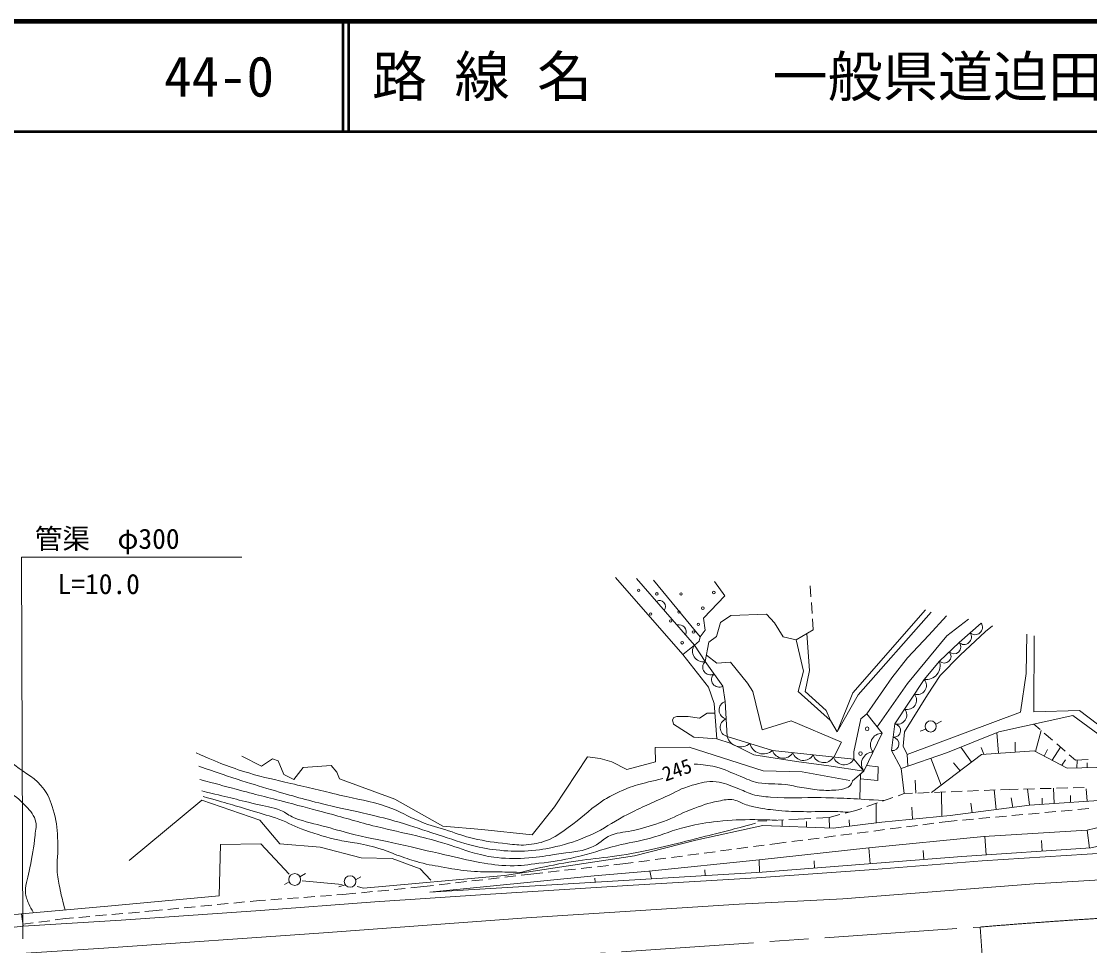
# Model space of a CAD drawing. Units: millimetres, scale not verified. Extents: x 40000 to 680000, y 20000 to 380000.
# Drawn here: x 148564 to 245512, y 296096 to 380000 of the extents above; entities that cross this region are included whole.
import ezdxf
from ezdxf.enums import TextEntityAlignment as Align

# ---------------------------------------------------------------- set-up
doc = ezdxf.new("R2010")
doc.units = ezdxf.units.MM
doc.header["$LTSCALE"] = 1000
doc.linetypes.add('CHAIN', pattern=[18.5, 12, -1.5, 3.5, -1.5])
for name, color, linetype, lineweight in [('M-BGD', 7, 'Continuous', 13), ('M-BMK', 2, 'CHAIN', 13), ('M-STR-HTXT', 7, 'Continuous', 13), ('M-TTL', 2, 'Continuous', 140), ('M-TTL-LINE', 7, 'Continuous', 50)]:
    doc.layers.add(name, color=color, linetype=linetype, lineweight=lineweight)
doc.layers.add('M-TTL-TXT', color=7, linetype='Continuous')
doc.styles.add('ＭＳ ゴシック', font='')
doc.styles.get('ＭＳ ゴシック').set_extended_font_data('MS Gothic')

msp = doc.modelspace()

# ---------------------------------------------------------------- linework, layer by layer
at = {"layer": 'M-BGD'}
for p, q in [((209648, 323384), (204392, 329416)), ((220225, 327755), (220162, 328749)), ((220321, 326258), (220257, 327256)), ((220416, 324765), (220353, 325759)), ((218871, 323864), (220416, 324765)), ((226681, 315378), (225304, 317124)), ((231554, 316195), (232063, 316478)), ((240448, 316208), (241013, 315718)), ((226681, 315378), (225032, 311936)), ((230650, 315742), (230119, 315570)), ((237242, 313557), (237104, 315433)), ((240603, 313725), (241110, 315634)), ((241391, 315391), (242146, 314736)), ((238740, 313720), (238757, 314574)), ((242524, 314408), (243280, 313753)), ((228400, 312167), (227535, 313800)), ((228965, 313444), (229018, 312380)), ((234777, 312746), (233811, 314102)), ((235904, 313463), (235668, 314095)), ((241386, 313310), (241682, 313892)), ((242113, 312926), (242881, 314099)), ((243658, 313426), (244223, 312936)), ((224117, 313018), (225032, 311936)), ((232037, 310664), (231109, 313100)), ((233759, 311972), (233172, 312682)), ((242980, 312466), (243311, 312972)), ((244223, 312936), (245385, 312996)), ((244342, 312220), (244381, 312944)), ((245289, 312243), (245278, 312690)), ((223998, 311052), (225032, 311936)), ((224711, 311721), (224670, 309456)), ((229747, 309939), (229665, 311124)), ((237430, 310249), (238197, 310280)), ((238197, 310280), (239020, 310300)), ((239520, 310312), (240520, 310337)), ((240043, 308847), (239867, 310321)), ((241019, 310349), (242019, 310373)), ((242281, 308999), (242236, 310378)), ((242519, 310385), (243519, 310410)), ((244019, 310422), (245018, 310446)), ((245281, 309202), (245200, 310344)), ((226720, 309217), (227665, 309546)), ((228137, 309710), (228670, 309896)), ((228670, 309896), (229437, 309926)), ((229936, 309947), (230935, 309987)), ((231435, 310007), (232434, 310047)), ((232089, 307826), (232068, 310033)), ((232934, 310067), (233933, 310108)), ((234432, 310128), (235432, 310168)), ((235931, 310188), (236930, 310229)), ((237026, 308449), (236853, 310226)), ((238555, 308651), (238380, 309523)), ((241201, 308925), (241198, 309491)), ((243782, 309101), (243776, 309715)), ((223332, 308118), (224299, 308374)), ((224299, 308374), (224832, 308560)), ((225304, 308724), (226248, 309053)), ((226150, 307233), (226148, 309018)), ((229430, 307565), (229366, 308658)), ((234844, 308162), (234746, 309027)), ((242938, 308307), (243934, 308398)), ((244432, 308444), (245428, 308535)), ((215396, 307398), (216223, 307438)), ((216722, 307462), (217721, 307510)), ((217603, 306928), (217601, 307504)), ((218221, 307534), (219047, 307574)), ((219047, 307574), (220214, 307640)), ((219814, 306850), (219807, 307351)), ((220714, 307668), (221881, 307734)), ((221881, 307734), (222848, 307990)), ((221916, 306776), (221881, 307734)), ((223708, 306942), (223697, 307530)), ((231868, 307264), (232685, 307369)), ((232685, 307369), (233478, 307442)), ((233976, 307487), (234971, 307578)), ((235469, 307624), (236465, 307715)), ((236963, 307760), (237959, 307852)), ((238457, 307897), (239453, 307988)), ((239951, 308034), (240947, 308125)), ((241444, 308170), (242440, 308261)), ((224429, 306308), (225421, 306436)), ((225917, 306499), (226909, 306627)), ((227405, 306691), (228396, 306818)), ((228892, 306882), (229884, 307009)), ((230380, 307073), (231372, 307200)), ((245507, 304953), (245281, 306593)), ((217165, 305374), (217982, 305479)), ((218478, 305543), (219470, 305671)), ((219966, 305734), (220958, 305862)), ((221454, 305926), (222445, 306053)), ((222941, 306117), (223933, 306244)), ((236126, 304337), (235992, 306007)), ((241199, 304670), (241151, 305626)), ((209049, 304297), (210040, 304429)), ((210536, 304495), (211527, 304626)), ((212023, 304692), (213014, 304823)), ((213509, 304889), (214501, 305021)), ((214996, 305087), (215988, 305218)), ((216483, 305284), (217165, 305374)), ((225590, 303537), (225475, 304976)), ((230457, 303920), (230408, 304732)), ((202335, 303430), (203411, 303549)), ((203411, 303549), (204092, 303639)), ((204588, 303705), (205579, 303837)), ((206075, 303903), (207066, 304034)), ((207562, 304100), (208553, 304231)), ((215562, 302752), (215516, 303871)), ((220546, 303140), (220528, 303809)), ((173851, 302340), (174346, 302653)), ((193924, 302491), (194800, 302594)), ((194800, 302594), (195875, 302713)), ((196372, 302768), (197366, 302879)), ((197863, 302934), (198857, 303044)), ((199354, 303099), (200348, 303209)), ((200845, 303264), (201838, 303375)), ((205737, 302156), (205601, 302865)), ((210625, 302453), (210596, 302986)), ((172879, 301882), (172440, 301651)), ((174051, 301982), (177691, 301655)), ((177958, 301629), (177379, 301435)), ((178900, 302069), (179367, 302330)), ((185104, 301451), (185979, 301554)), ((186476, 301613), (187469, 301730)), ((187965, 301789), (188959, 301906)), ((189455, 301964), (190448, 302081)), ((190945, 302140), (191938, 302257)), ((192434, 302315), (193428, 302432)), ((200640, 301847), (200622, 302223)), ((174206, 300480), (175204, 300553)), ((175702, 300589), (176700, 300661)), ((177199, 300697), (177729, 300735)), ((177729, 300735), (178928, 300852)), ((179426, 300900), (180421, 300997)), ((180919, 301045), (181914, 301142)), ((182412, 301190), (183407, 301287)), ((183905, 301335), (185104, 301451)), ((163353, 299531), (164348, 299627)), ((164846, 299675), (165842, 299771)), ((166339, 299819), (167335, 299915)), ((167832, 299963), (168828, 300058)), ((169325, 300106), (170185, 300189)), ((170185, 300189), (170716, 300228)), ((171214, 300264), (172212, 300336)), ((172710, 300372), (173708, 300444)), ((152563, 298550), (153296, 298616)), ((153794, 298660), (154790, 298748)), ((155288, 298793), (156284, 298881)), ((156782, 298926), (157778, 299014)), ((158276, 299059), (159272, 299147)), ((159770, 299192), (160503, 299257)), ((160503, 299257), (161362, 299340)), ((161860, 299387), (162855, 299483)), ((148712, 298039), (149646, 298163)), ((150142, 298229), (151133, 298360)), ((151629, 298426), (152563, 298550))]:
    msp.add_line(p, q, dxfattribs=at)
for points in [[(202492, 329521), (208608, 322540), (209648, 323384)], [(205934, 329276), (210161, 324137), (210065, 323736), (209648, 323384)], [(210161, 324137), (210625, 324729), (210481, 325834), (212418, 327851), (211458, 329148)], [(210609, 321879), (210961, 323656), (211650, 324169), (212018, 325434), (212947, 326074), (216181, 326186), (216901, 325385), (217686, 324121), (218871, 323864)], [(222605, 315503), (224030, 319042), (230611, 326583)], [(231123, 326359), (224511, 318850), (222605, 315503)], [(225304, 317124), (227547, 320416), (228988, 322225), (230928, 324290), (232510, 326023)], [(226230, 315950), (228969, 319898), (232539, 324221), (234519, 325724)], [(227535, 313800), (227829, 316230), (230505, 320257), (231891, 321934), (233659, 323611), (235656, 325381)], [(228965, 313444), (228585, 314211), (228708, 315511), (230799, 318854), (231948, 320625), (233775, 322461), (236054, 324609), (236704, 325127)], [(218871, 323864), (219557, 321005), (219076, 319180), (222007, 316522), (222605, 315503)], [(219835, 324426), (220101, 321085), (219685, 319180), (221606, 317450), (222007, 316522)], [(239828, 324376), (239748, 320789), (239252, 317299), (228965, 313444)], [(271472, 313635), (269930, 314836), (267304, 314484), (262164, 314596), (255632, 314708), (251709, 314772), (247097, 315541), (244584, 317446), (240453, 317318), (240469, 324215)], [(209648, 323384), (210609, 321879), (212226, 319637), (212434, 318260), (212626, 315090), (216725, 313809), (224117, 313018)], [(208608, 322540), (210930, 319546), (211442, 318073), (211682, 314855)], [(210727, 322473), (211695, 321731), (212919, 321825), (214464, 319913), (214954, 319169), (215780, 315698), (218436, 316499), (222985, 314559), (222306, 313212)], [(137671, 294682), (156039, 295877), (175983, 297266), (194399, 298607), (213695, 299862), (223113, 300352), (240479, 301713), (261527, 302984), (268958, 303039), (271240, 303835), (272601, 304891), (273578, 305916), (274506, 307325), (274842, 308126), (275243, 310271), (275499, 311936), (275963, 313601), (276748, 315363), (277677, 317316), (278654, 319178)], [(211682, 314855), (209601, 315031), (207743, 316200), (207663, 316584), (207775, 316792), (208064, 316888), (209088, 316888), (210113, 316760), (210801, 317209), (211508, 317185)], [(225304, 317124), (224738, 316691), (224126, 313686), (224117, 313018)], [(270723, 313382), (270465, 313713), (256553, 313916), (249340, 314096), (246266, 315329), (243992, 316995), (237283, 315505), (232608, 313616)], [(148732, 297878), (157631, 298404), (170280, 299301), (180656, 300069), (191143, 300774), (204096, 301574), (215272, 302263), (225936, 303015), (235767, 303800), (247199, 304520), (259047, 305177), (265692, 305369), (272620, 309642), (273579, 314161)], [(211682, 314855), (212979, 314455), (215028, 313414), (218903, 312805), (221849, 312405), (225032, 311936)], [(168576, 313299), (170360, 312387), (171368, 313056), (171867, 312858), (172385, 311624), (173289, 311191), (174146, 312265), (176689, 312444), (177198, 311850), (177433, 311229), (182444, 309383), (186814, 306953), (190346, 306642), (194914, 306152), (196939, 308687), (199933, 313234), (201102, 313090), (202158, 312786), (203519, 312081), (206113, 312786), (206081, 314083), (209155, 314099), (215896, 311969), (219435, 311873), (223742, 311072)], [(179046, 301465), (179621, 301324), (192420, 302454), (204194, 304236), (209782, 305661), (215866, 306989), (222223, 306765), (226658, 307294), (232870, 307902), (240043, 308847), (250836, 309580), (253238, 310060), (261520, 310554), (269149, 312560), (272060, 313907), (273556, 314051)], [(228670, 309896), (228400, 312167), (232608, 313616)], [(231157, 309996), (235703, 313448), (240490, 313785), (243484, 312200), (247439, 312296), (250737, 312039), (253048, 311252), (253338, 310802)], [(224702, 311250), (226287, 311089), (226335, 312322), (225275, 312443)], [(158355, 303820), (164951, 309296), (170203, 307486), (172029, 305341), (175695, 305037), (179394, 304076), (182212, 304012), (184758, 303083), (185718, 302042)], [(148588, 298987), (156403, 299676), (166506, 300620), (166650, 305264), (170300, 305344), (172867, 302590)]]:
    msp.add_lwpolyline(points, dxfattribs=at)
for points in [[(185644, 300937), (215804, 302767), (233913, 304192), (245617, 304960), (252886, 306545), (265647, 309171), (271571, 312614), (265247, 309828), (254952, 308467), (249812, 307682), (245281, 306593), (235898, 306001), (225475, 304976), (215516, 303871), (205513, 302856), (200550, 302424)], [(147646, 297751), (147508, 298859), (148588, 298987), (148732, 297878)]]:
    msp.add_lwpolyline(points, close=True, dxfattribs=at)
for centre, radius in [((204590, 328357), 113), ((206235, 328027), 113), ((208429, 328018), 113), ((211405, 328150), 113), ((210407, 326728), 113), ((205679, 326200), 113), ((208241, 326379), 113), ((207495, 325569), 113), ((210002, 325258), 113), ((209562, 324560), 113), ((208533, 323591), 113), ((231088, 315996), 507), ((225326, 315783), 162), ((224714, 313532), 162), ((173371, 302099), 537), ((178396, 301921), 526)]:
    msp.add_circle(centre, radius, dxfattribs=at)
for centre, radius, start, end in [((206464, 326867), 555, 322.74556, 119.39721), ((208233, 324560), 666, 337.28697, 104.8558), ((235110, 324992), 671, 227.63602, 35.49672), ((234112, 324106), 671, 227.63602, 35.49672), ((210436, 322827), 964, 144.74251, 280.3575), ((233211, 323198), 609, 224.34272, 42.59879), ((211093, 321376), 698, 133.87249, 297.74303), ((230669, 321533), 1286, 262.67136, 18.19952), ((232327, 322360), 609, 224.34272, 42.59879), ((211901, 320255), 698, 133.87249, 297.74303), ((229859, 319720), 841, 253.05436, 39.73452), ((212707, 317481), 825, 109.31507, 257.62139), ((228967, 318377), 841, 253.05436, 39.73452), ((228074, 317035), 841, 253.05436, 39.73452), ((212803, 315896), 825, 109.31507, 257.62139), ((227744, 315624), 612, 264.23134, 81.97804), ((213848, 315400), 1260, 194.24705, 311.0449), ((226683, 314320), 1059, 90.08297, 218.72169), ((215898, 314760), 1260, 194.24705, 311.0449), ((227597, 314409), 612, 264.23134, 81.97804), ((217694, 314127), 1020, 198.18402, 329.5891), ((219542, 313930), 1020, 198.18402, 329.5891), ((221390, 313732), 1020, 198.18402, 329.5891), ((223237, 313534), 1020, 198.18402, 329.5891), ((225858, 312598), 1059, 90.08297, 218.72169)]:
    msp.add_arc(centre, radius, start, end, dxfattribs=at)
for points, knots in [([(138724, 318282), (139774, 317154), (140057, 316861), (140929, 315968), (142248, 314618), (142989, 313861), (144386, 312593), (145335, 311731), (145903, 311289), (146890, 310470), (147635, 309851), (148174, 309636), (148823, 308918), (149278, 308415), (149612, 308145), (149830, 307503), (150003, 306989), (149844, 306655), (149802, 306114), (149713, 304945), (149538, 304304), (149340, 303148), (149194, 302295), (148921, 301835), (148931, 300970), (148937, 300526), (149080, 300288), (149253, 299880), (149391, 299556), (149456, 299436), (149669, 299082)], [0, 0, 0, 0, 1, 1, 1, 2, 2, 2, 3, 3, 3, 4, 4, 4, 5, 5, 5, 6, 6, 6, 7, 7, 7, 8, 8, 8, 9, 9, 9, 10, 10, 10, 10]), ([(140523, 318628), (141826, 317351), (142215, 316999), (143353, 316014), (145074, 314526), (146203, 313896), (147981, 312476), (149030, 311637), (149846, 311369), (150621, 310271), (151148, 309524), (151295, 309000), (151546, 308121), (151823, 307152), (151810, 306568), (151873, 305562), (151941, 304469), (151730, 303850), (151819, 302759), (151870, 302125), (151964, 301776), (152091, 301153), (152237, 300436), (152307, 300195), (152543, 299335)], [0, 0, 0, 0, 1, 1, 1, 2, 2, 2, 3, 3, 3, 4, 4, 4, 5, 5, 5, 6, 6, 6, 7, 7, 7, 8, 8, 8, 8]), ([(164425, 313594), (166629, 312649), (167285, 312341), (169197, 311768), (170672, 311327), (171527, 311187), (173023, 310824), (174748, 310405), (175718, 310185), (177443, 309767), (179126, 309359), (180115, 309283), (181750, 308710), (182973, 308281), (183573, 307830), (184779, 307355), (185759, 306969), (186338, 306835), (187341, 306517), (188211, 306241), (188682, 306022), (189573, 305829), (190771, 305570), (191453, 305461), (192672, 305339), (193332, 305273), (193707, 305188), (194367, 305246), (195099, 305310), (195517, 305382), (196209, 305629), (197060, 305934), (197456, 306297), (198196, 306816), (199396, 307656), (199948, 308287), (201144, 309133), (201650, 309491), (201976, 309626), (202529, 309905), (204081, 310689), (204785, 310767), (206767, 311271)], [0, 0, 0, 0, 1, 1, 1, 2, 2, 2, 3, 3, 3, 4, 4, 4, 5, 5, 5, 6, 6, 6, 7, 7, 7, 8, 8, 8, 9, 9, 9, 10, 10, 10, 11, 11, 11, 12, 12, 12, 13, 13, 13, 14, 14, 14, 14]), ([(164675, 312383), (166343, 311800), (166778, 311646), (168138, 311208), (169362, 310814), (170050, 310596), (171286, 310238), (173218, 309679), (174297, 309354), (176250, 308873), (177705, 308513), (178541, 308398), (179998, 308044), (181118, 307771), (181744, 307610), (182852, 307290), (184213, 306897), (184956, 306612), (186308, 306188), (187651, 305768), (188381, 305450), (189751, 305131), (190752, 304897), (191326, 304801), (192350, 304716), (193344, 304633), (193909, 304651), (194903, 304735), (195900, 304820), (196458, 304918), (197427, 305168), (198591, 305469), (199228, 305709), (200328, 306195), (201526, 306724), (202086, 307239), (203248, 307843), (204686, 308591), (205526, 308942), (207006, 309604), (207955, 310029), (208448, 310387), (209454, 310650), (210278, 310865), (210764, 311062), (211611, 310970), (212391, 310885), (212793, 310647), (213532, 310386), (214079, 310193), (214351, 309992), (214908, 309830), (215537, 309647), (215913, 309634), (216565, 309576), (218354, 309418), (219367, 309583), (221161, 309538), (223385, 309483), (224113, 309430), (226849, 309262)], [0, 0, 0, 0, 1, 1, 1, 2, 2, 2, 3, 3, 3, 4, 4, 4, 5, 5, 5, 6, 6, 6, 7, 7, 7, 8, 8, 8, 9, 9, 9, 10, 10, 10, 11, 11, 11, 12, 12, 12, 13, 13, 13, 14, 14, 14, 15, 15, 15, 16, 16, 16, 17, 17, 17, 18, 18, 18, 19, 19, 19, 20, 20, 20, 20]), ([(209625, 312578), (210516, 312521), (210821, 312488), (211566, 312315), (212473, 312103), (212924, 311799), (213798, 311476), (214433, 311242), (214760, 311001), (215427, 310883), (216382, 310713), (216941, 310825), (217904, 310713), (218483, 310646), (218797, 310539), (219373, 310450), (220008, 310351), (220362, 310272), (221003, 310224), (221582, 310180), (221912, 310175), (222491, 310224), (222865, 310255), (223082, 310279), (223433, 310412), (223660, 310498), (223804, 310590), (223913, 310808), (223958, 310898), (223980, 310946), (223998, 311052)], [0, 0, 0, 0, 1, 1, 1, 2, 2, 2, 3, 3, 3, 4, 4, 4, 5, 5, 5, 6, 6, 6, 7, 7, 7, 8, 8, 8, 9, 9, 9, 10, 10, 10, 10]), ([(164748, 311192), (166348, 310752), (166756, 310642), (168045, 310297), (169851, 309814), (170870, 309567), (172679, 309092), (174132, 308710), (174945, 308492), (176397, 308101), (178114, 307638), (179065, 307339), (180789, 306901), (182209, 306540), (183021, 306404), (184443, 306053), (185363, 305827), (185878, 305701), (186788, 305441), (187930, 305116), (188529, 304796), (189680, 304505), (190477, 304303), (190923, 304158), (191741, 304084), (192866, 303981), (193507, 303970), (194633, 304056), (195609, 304131), (196150, 304237), (197116, 304400), (198345, 304607), (199095, 304532), (200251, 304998), (201030, 305312), (201308, 305801), (202085, 306117), (202880, 306440), (203403, 306358), (204235, 306571), (205260, 306834), (205833, 306996), (206828, 307358), (207834, 307725), (208336, 308085), (209343, 308449), (210296, 308794), (210822, 309040), (211819, 309220), (212360, 309317), (212681, 309420), (213221, 309319), (213684, 309233), (213896, 309026), (214346, 308887), (214787, 308751), (215039, 308685), (215493, 308599), (216303, 308447), (216766, 308413), (217587, 308339), (218471, 308259), (218971, 308266), (219858, 308256), (220953, 308242), (221568, 308322), (222662, 308267), (223048, 308247), (223179, 308244), (223650, 308203)], [0, 0, 0, 0, 1, 1, 1, 2, 2, 2, 3, 3, 3, 4, 4, 4, 5, 5, 5, 6, 6, 6, 7, 7, 7, 8, 8, 8, 9, 9, 9, 10, 10, 10, 11, 11, 11, 12, 12, 12, 13, 13, 13, 14, 14, 14, 15, 15, 15, 16, 16, 16, 17, 17, 17, 18, 18, 18, 19, 19, 19, 20, 20, 20, 21, 21, 21, 22, 22, 22, 23, 23, 23, 23]), ([(164941, 310147), (167326, 309562), (167926, 309417), (169838, 308941), (170721, 308721), (171251, 308708), (172099, 308376), (172603, 308178), (172809, 307903), (173314, 307707), (174419, 307279), (175091, 307194), (176233, 306878), (177262, 306594), (177832, 306413), (178869, 306162), (180401, 305790), (181276, 305658), (182815, 305314), (184455, 304948), (185367, 304712), (187006, 304344), (188240, 304067), (188924, 303867), (190171, 303656), (191235, 303476), (191838, 303364), (192917, 303351), (193943, 303339), (194517, 303443), (195536, 303568), (196831, 303727), (197558, 303830), (198832, 304114), (200312, 304444), (201099, 304795), (202569, 305168), (203730, 305463), (204409, 305511), (205564, 305827), (206900, 306193), (207602, 306558), (208946, 306891), (210032, 307161), (210660, 307237), (211771, 307372), (213076, 307530), (213819, 307537), (215133, 307532), (215896, 307529), (216156, 307527), (217085, 307479)], [0, 0, 0, 0, 1, 1, 1, 2, 2, 2, 3, 3, 3, 4, 4, 4, 5, 5, 5, 6, 6, 6, 7, 7, 7, 8, 8, 8, 9, 9, 9, 10, 10, 10, 11, 11, 11, 12, 12, 12, 13, 13, 13, 14, 14, 14, 15, 15, 15, 16, 16, 16, 17, 17, 17, 17]), ([(165061, 309624), (167267, 309002), (167842, 308850), (169610, 308305), (170521, 308024), (171040, 307894), (171937, 307570), (172874, 307233), (173350, 306917), (174291, 306591), (175499, 306173), (176179, 305931), (177428, 305658), (178047, 305523), (178407, 305516), (179029, 305395), (179895, 305226), (180378, 305112), (181223, 304858), (181882, 304659), (182221, 304462), (182871, 304236), (183583, 303990), (183980, 303843), (184708, 303652), (185590, 303422), (186098, 303346), (186997, 303191), (187918, 303032), (188435, 302934), (189367, 302856), (190252, 302783), (190751, 302819), (191638, 302798), (192506, 302777), (192778, 302771), (193860, 302748)], [0, 0, 0, 0, 1, 1, 1, 2, 2, 2, 3, 3, 3, 4, 4, 4, 5, 5, 5, 6, 6, 6, 7, 7, 7, 8, 8, 8, 9, 9, 9, 10, 10, 10, 11, 11, 11, 12, 12, 12, 12]), ([(193860, 302748), (195510, 303148), (195974, 303239), (197338, 303508), (199893, 304011), (201375, 303993), (203935, 304468), (206585, 304961), (208045, 305365), (210660, 306021), (212428, 306466), (213000, 306613), (215175, 307206)], [0, 0, 0, 0, 1, 1, 1, 2, 2, 2, 3, 3, 3, 4, 4, 4, 4])]:
    msp.add_open_spline(points, degree=3, knots=knots, dxfattribs=at)
at = {"layer": 'M-BMK'}
msp.add_line((166119, 292986), (235588, 297786), dxfattribs=at)
msp.add_arc((276210, -186112), 485600, 91.21844, 94.79859, dxfattribs=at)
at = {"layer": 'M-STR-HTXT'}
msp.add_line((235588, 297786), (238398, 257867), dxfattribs=at)
msp.add_lwpolyline([(148702, 296708), (148583, 331366), (168565, 331366)], dxfattribs=at)
at = {"layer": 'M-TTL'}
msp.add_line((680000, 380000), (40000, 380000), dxfattribs=at)
at = {"layer": 'M-TTL-LINE'}
for p, q in [((177750, 380000), (177750, 370000)), ((178250, 380000), (178250, 370000)), ((40000, 370000), (680000, 370000))]:
    msp.add_line(p, q, dxfattribs=at)

# ---------------------------------------------------------------- texts
at = {"layer": 'M-BGD', "style": 'ＭＳ ゴシック'}
msp.add_text('245', height=1320, rotation=19.723, dxfattribs=at).set_placement((208415, 311065), align=Align.BOTTOM_CENTER)
at = {"layer": 'M-STR-HTXT', "style": 'ＭＳ ゴシック'}
for s, p in [('管渠\u3000φ300', (149789, 331564)), ('L=10.0', (151841, 327464))]:
    msp.add_text(s, height=1833, dxfattribs=at).set_placement(p, align=Align.BOTTOM_LEFT)
at = {"layer": 'M-TTL-TXT', "style": 'ＭＳ ゴシック'}
for s, p in [('路 線 名', (180380, 375000)), ('一般県道迫田篠目(停)線', (216734, 375000)), ('44-0', (161521, 375000))]:
    msp.add_text(s, height=3666, dxfattribs=at).set_placement(p, align=Align.MIDDLE_LEFT)

doc.saveas('drawing.dxf')
